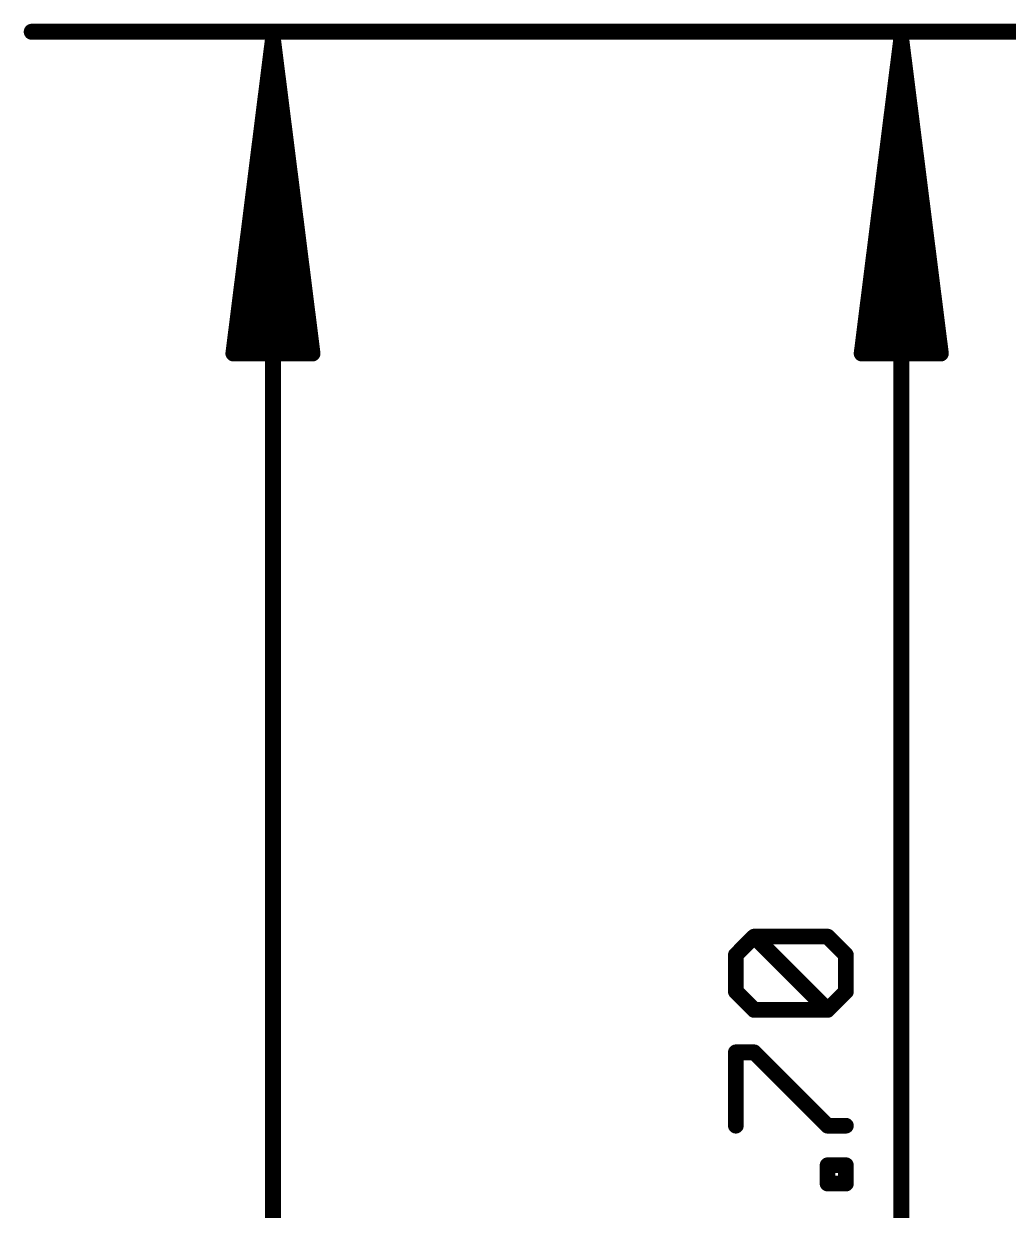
# Model space of a CAD drawing. Extents: x -40.9 to 40.6, y -25.5 to 30.2.
# Drawn here: x -40.88 to -32.92, y 15.87 to 25.46 of the extents above; entities that cross this region are included whole.
import ezdxf

# ---------------------------------------------------------------- set-up
doc = ezdxf.new("R2010")
doc.units = 0
doc.layers.add('47', color=253, linetype='CONTINUOUS')

msp = doc.modelspace()

# ---------------------------------------------------------------- linework, layer by layer
at = {"layer": '47'}
for points, const_width in [([(-20.32, 25.4), (-40.812, 25.4)], 0.13), ([(5.842, 25.4), (-35.732, 25.4)], 0.13), ([(-38.862, 25.335), (-39.1812, 22.8)], 0.13), ([(-38.862, 25.335), (-39.122, 22.8)], 0.13), ([(-38.862, 25.335), (-38.992, 22.8)], 0.13), ([(-38.862, -25.335), (-38.862, 25.335)], 0.13), ([(-38.5428, 22.8), (-38.862, 25.335)], 0.13), ([(-38.732, 22.8), (-38.862, 25.335)], 0.13), ([(-38.602, 22.8), (-38.862, 25.335)], 0.13), ([(-33.782, 25.335), (-34.1012, 22.8)], 0.13), ([(-33.782, 25.335), (-34.042, 22.8)], 0.13), ([(-33.782, 25.335), (-33.912, 22.8)], 0.13), ([(-33.782, 7.685), (-33.782, 25.335)], 0.13), ([(-33.4628, 22.8), (-33.782, 25.335)], 0.13), ([(-33.652, 22.8), (-33.782, 25.335)], 0.13), ([(-33.522, 22.8), (-33.782, 25.335)], 0.13), ([(-39.1812, 22.8), (-38.5428, 22.8)], 0.13), ([(-34.1012, 22.8), (-33.4628, 22.8)], 0.13), ([(-35.1193, 17.938), (-34.971, 18.0863)], 0.127), ([(-34.971, 18.0863), (-34.3778, 18.0863)], 0.127), ([(-34.3778, 17.4931), (-34.971, 18.0863)], 0.127), ([(-34.3778, 18.0863), (-34.2295, 17.938)], 0.127), ([(-35.1193, 17.6414), (-35.1193, 17.938)], 0.127), ([(-34.2295, 17.938), (-34.2295, 17.6414)], 0.127), ([(-34.971, 17.4931), (-35.1193, 17.6414)], 0.127), ([(-34.2295, 17.6414), (-34.3778, 17.4931)], 0.127), ([(-34.3778, 17.4931), (-34.971, 17.4931)], 0.127), ([(-35.1193, 16.5576), (-35.1193, 17.1507)], 0.127), ([(-35.1193, 17.1507), (-34.971, 17.1507)], 0.127), ([(-34.971, 17.1507), (-34.3778, 16.5576)], 0.127), ([(-34.3778, 16.5576), (-34.2295, 16.5576)], 0.127), ([(-34.3778, 16.0898), (-34.3778, 16.2381)], 0.127), ([(-34.3778, 16.2381), (-34.2295, 16.2381)], 0.127), ([(-34.2295, 16.2381), (-34.2295, 16.0898)], 0.127), ([(-34.2295, 16.0898), (-34.3778, 16.0898)], 0.127)]:
    msp.add_lwpolyline(points, dxfattribs=dict(at, const_width=const_width))
for points, const_width in [([(-40.812, 25.4325, 1), (-40.812, 25.3675)], 0.065), ([(-35.732, 25.4325, 1), (-35.732, 25.3675)], 0.065), ([(-38.8295, 25.335, 1), (-38.8945, 25.335)], 0.065), ([(-38.8298, 25.3391, 1), (-38.8942, 25.3309)], 0.065), ([(-38.8295, 25.3333, 1), (-38.8945, 25.3367)], 0.065), ([(-38.8295, 25.3367, 1), (-38.8945, 25.3333)], 0.065), ([(-38.8297, 25.3383, 1), (-38.8943, 25.3317)], 0.065), ([(-38.8297, 25.3317, 1), (-38.8943, 25.3383)], 0.065), ([(-38.8298, 25.3309, 1), (-38.8942, 25.3391)], 0.065), ([(-33.7495, 25.335, 1), (-33.8145, 25.335)], 0.065), ([(-33.7498, 25.3391, 1), (-33.8142, 25.3309)], 0.065), ([(-33.7495, 25.3333, 1), (-33.8145, 25.3367)], 0.065), ([(-33.7495, 25.3367, 1), (-33.8145, 25.3333)], 0.065), ([(-33.7497, 25.3383, 1), (-33.8143, 25.3317)], 0.065), ([(-33.7497, 25.3317, 1), (-33.8143, 25.3383)], 0.065), ([(-33.7498, 25.3309, 1), (-33.8142, 25.3391)], 0.065), ([(-39.2135, 22.8041, 1), (-39.149, 22.7959)], 0.065), ([(-39.1812, 22.8325, 1), (-39.1812, 22.7675)], 0.065), ([(-39.1543, 22.8033, 1), (-39.0897, 22.7967)], 0.065), ([(-39.0245, 22.8017, 1), (-38.9595, 22.7983)], 0.065), ([(-38.7645, 22.7983, 1), (-38.6995, 22.8017)], 0.065), ([(-38.6343, 22.7967, 1), (-38.5697, 22.8033)], 0.065), ([(-38.575, 22.7959, 1), (-38.5105, 22.8041)], 0.065), ([(-38.5428, 22.7675, 1), (-38.5428, 22.8325)], 0.065), ([(-34.1335, 22.8041, 1), (-34.069, 22.7959)], 0.065), ([(-34.1012, 22.8325, 1), (-34.1012, 22.7675)], 0.065), ([(-34.0743, 22.8033, 1), (-34.0097, 22.7967)], 0.065), ([(-33.9445, 22.8017, 1), (-33.8795, 22.7983)], 0.065), ([(-33.6845, 22.7983, 1), (-33.6195, 22.8017)], 0.065), ([(-33.5543, 22.7967, 1), (-33.4897, 22.8033)], 0.065), ([(-33.495, 22.7959, 1), (-33.4305, 22.8041)], 0.065), ([(-33.4628, 22.7675, 1), (-33.4628, 22.8325)], 0.065), ([(-34.971, 18.118, 1), (-34.971, 18.0545)], 0.0635), ([(-34.9485, 18.1087, 1), (-34.9934, 18.0638)], 0.0635), ([(-34.9485, 18.0638, 1), (-34.9934, 18.1087)], 0.0635), ([(-34.3553, 18.1087, 1), (-34.4002, 18.0638)], 0.0635), ([(-34.3778, 18.0545, 1), (-34.3778, 18.118)], 0.0635), ([(-35.0875, 17.938, 1), (-35.151, 17.938)], 0.0635), ([(-35.1417, 17.9604, 1), (-35.0968, 17.9155)], 0.0635), ([(-34.1977, 17.938, 1), (-34.2613, 17.938)], 0.0635), ([(-34.252, 17.9155, 1), (-34.207, 17.9604)], 0.0635), ([(-35.151, 17.6414, 1), (-35.0875, 17.6414)], 0.0635), ([(-35.0968, 17.6638, 1), (-35.1417, 17.6189)], 0.0635), ([(-34.2613, 17.6414, 1), (-34.1977, 17.6414)], 0.0635), ([(-34.207, 17.6189, 1), (-34.252, 17.6638)], 0.0635), ([(-34.971, 17.5248, 1), (-34.971, 17.4613)], 0.0635), ([(-34.3778, 17.4613, 1), (-34.3778, 17.5248)], 0.0635), ([(-34.9934, 17.4706, 1), (-34.9485, 17.5155)], 0.0635), ([(-34.4002, 17.5155, 1), (-34.3553, 17.4706)], 0.0635), ([(-34.4002, 17.4706, 1), (-34.3553, 17.5155)], 0.0635), ([(-35.1193, 17.1825, 1), (-35.1193, 17.119)], 0.0635), ([(-35.0875, 17.1507, 1), (-35.151, 17.1507)], 0.0635), ([(-34.9485, 17.1732, 1), (-34.9934, 17.1283)], 0.0635), ([(-34.971, 17.119, 1), (-34.971, 17.1825)], 0.0635), ([(-34.3778, 16.5893, 1), (-34.3778, 16.5258)], 0.0635), ([(-34.4002, 16.5351, 1), (-34.3553, 16.58)], 0.0635), ([(-34.2295, 16.5258, 1), (-34.2295, 16.5893)], 0.0635), ([(-35.151, 16.5576, 1), (-35.0875, 16.5576)], 0.0635), ([(-34.346, 16.2381, 1), (-34.4095, 16.2381)], 0.0635), ([(-34.3778, 16.2698, 1), (-34.3778, 16.2063)], 0.0635), ([(-34.1977, 16.2381, 1), (-34.2613, 16.2381)], 0.0635), ([(-34.2295, 16.2063, 1), (-34.2295, 16.2698)], 0.0635), ([(-34.3778, 16.1216, 1), (-34.3778, 16.0581)], 0.0635), ([(-34.4095, 16.0898, 1), (-34.346, 16.0898)], 0.0635), ([(-34.2613, 16.0898, 1), (-34.1977, 16.0898)], 0.0635), ([(-34.2295, 16.0581, 1), (-34.2295, 16.1216)], 0.0635)]:
    msp.add_lwpolyline(points, format="xyb", dxfattribs=dict(at, const_width=const_width))

doc.saveas('drawing.dxf')
